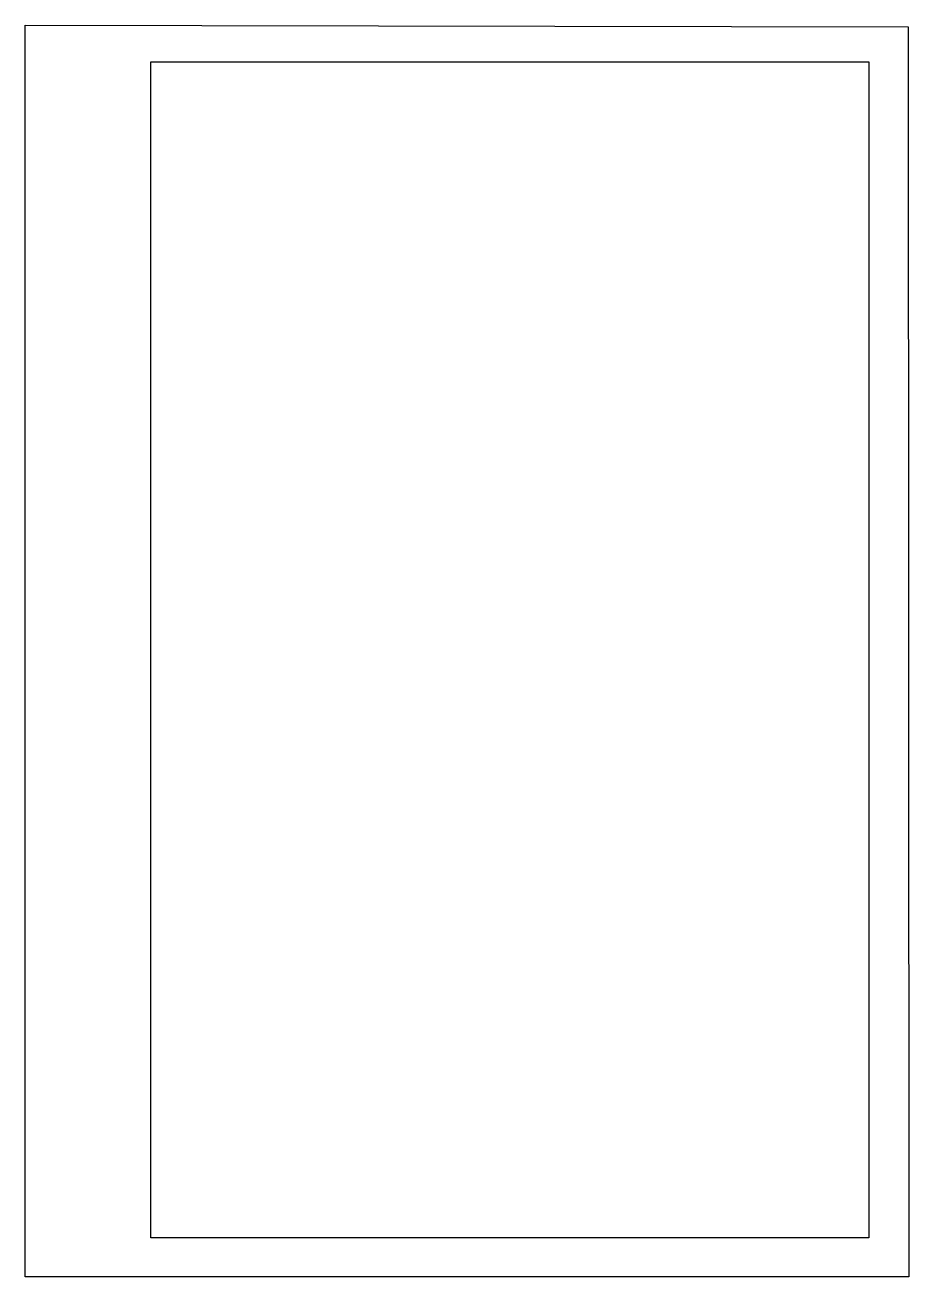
# Paper-space layout 'Layout2' of a CAD drawing. Header units: millimetres. Extents: x -4 to 203, y -4 to 290.
import ezdxf

# ---------------------------------------------------------------- set-up
doc = ezdxf.new("R2010")
doc.units = ezdxf.units.MM

psp = doc.layouts.new('Layout2')

# ---------------------------------------------------------------- linework, layer by layer
for points in [[(202.87, 289.53), (203.09, -3.77), (-4.39, -3.77), (-4.39, 289.98)], [(193.69, 281.35), (193.69, 5.37), (25.16, 5.37), (25.16, 281.35)]]:
    psp.add_lwpolyline(points, close=True)

doc.saveas('drawing.dxf')
